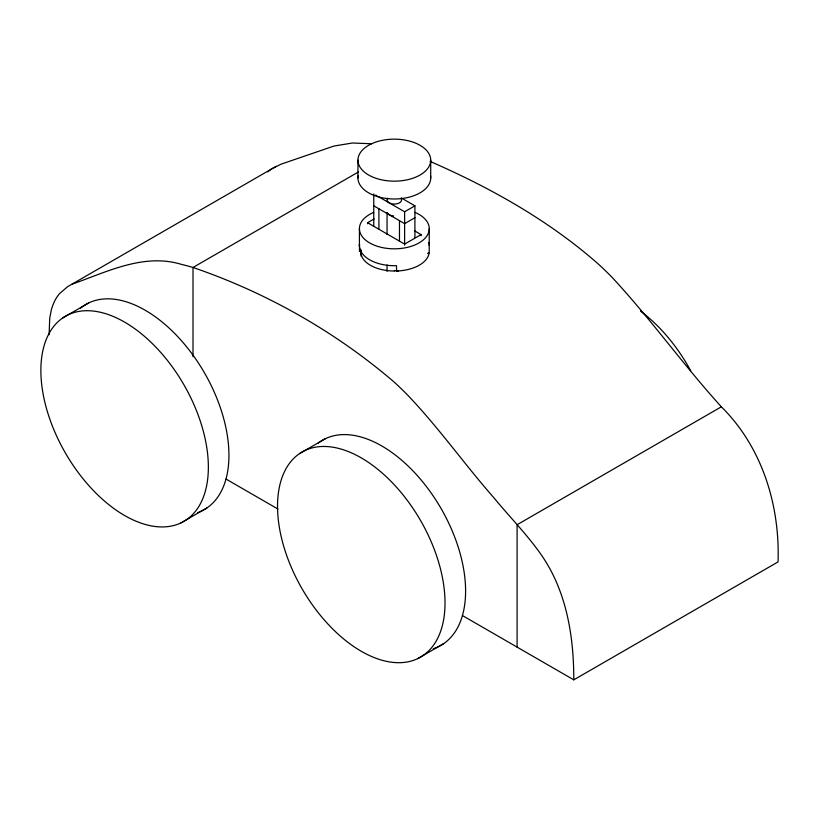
<?xml version="1.0" encoding="UTF-8"?>
<svg xmlns="http://www.w3.org/2000/svg" width="819" height="819" viewBox="0 0 819 819"><rect width="100%" height="100%" fill="white"/><g stroke="black" fill="none" stroke-linecap="round" stroke-linejoin="round"><path stroke-width="1.23" d="M398.126 271.314L398.126 270.577L396.519 271.498L396.519 265.673L394.338 265.714A34.92 20.158 0 0 1 359.418 245.546L359.48 244.287L359.48 251.064L361.087 250.143L361.087 250.88M427.59 253.562L429.187 252.641L429.258 228.655M267.67 171.847L271.836 168.775L280.917 164.22L334.06 146.017L352.487 143.008L371.57 143.765M49.109 334.756L49.713 318.345L51.218 310.442A86.927 50.184 60 0 1 59.592 293.571L67.567 286.711L276.279 166.277M62.879 317.844L88.8 302.897M358.62 171.857L192.997 267.475A345.925 199.723 60 0 0 181.531 264.394C143.765 252.856 106.89 271.939 72.011 284.213M367.588 223.771L367.588 222.717L374.17 218.919M377.62 196.171L404.627 211.763L414.916 205.825L414.916 237.571M414.916 217.711L404.627 223.648L373.761 205.825M367.588 222.717L404.627 244.103L421.089 234.603L421.089 235.657M299.539 453.603L325.45 438.667M181.019 522.87A118.438 68.376 60 0 0 150.031 341.359A118.438 68.376 60 0 0 42.803 392.25A118.438 68.376 60 0 0 181.019 522.87L206.931 507.923M462.377 615.519L573.781 679.842L778.05 561.906C779.995 505.262 762.223 447.246 721.365 406.797L517.096 524.733L517.096 647.123M417.67 658.63A118.438 68.376 60 0 0 386.691 477.119A118.438 68.376 60 0 0 279.463 528.009A118.438 68.376 60 0 0 417.67 658.63L443.581 643.693M430.057 161.394C490.417 187.705 548.853 220.444 598.433 264.127A242.762 140.162 60 0 1 612.397 277.672C650.706 318.98 683.445 365.1 721.365 406.797M401.412 198.024L414.916 205.825M375.686 195.055L376.648 195.618M414.547 230.825L421.089 234.603M226.095 479.105L277.938 509.039M573.781 679.842C573.863 636.721 566.656 591.635 541.697 555.456C527.467 534.889 509.766 517.086 493.908 497.809C464.557 464.373 438.83 427.856 408.128 395.597A242.762 140.162 60 0 0 394.164 382.063C335.36 331.654 266.298 292.496 192.997 267.475L192.997 356.726M430.712 160.155A36.374 20.997 0 0 1 376.146 178.347A36.374 20.997 0 0 1 376.146 141.974A36.374 20.997 0 0 1 430.712 160.155L430.712 177.979M404.627 211.763L404.627 243.509M404.627 244.103L404.627 245.157M399.477 220.68L399.477 240.653M387.059 213.032L387.059 234.572M387.059 264.977L387.059 271.314M378.9 208.794L378.9 228.777M373.761 193.949L373.761 225.686M361.087 251.628L361.087 256.091M359.418 228.655L359.418 245.546M357.964 160.155L357.964 177.979M640.478 311.138A118.438 68.376 60 0 1 690.693 370.761M318.12 443.181A118.438 68.376 60 0 1 442.373 510.81A118.438 68.376 60 0 1 433.282 648.72M401.013 198.218A7.279 4.197 0 0 1 394.338 204.085A7.279 4.197 0 0 1 387.663 198.218M393.581 215.94A7.279 4.197 0 0 1 387.213 212.623M430.518 175.809A36.374 20.997 0 0 1 394.338 198.986A36.374 20.997 0 0 1 358.159 175.809M80.497 308.19A118.438 68.376 60 0 1 204.74 373.321A118.438 68.376 60 0 1 197.645 512.612M415.008 212.408A34.92 20.158 0 0 1 420.249 242.178A34.92 20.158 0 0 1 368.427 242.178A34.92 20.158 0 0 1 373.669 212.408M428.839 242.434A34.92 20.158 0 0 1 429.258 245.546M359.521 251.064A34.9 18.847 -3 0 1 359.991 249.109M429.187 252.641A34.92 19.82 0.3 0 1 396.468 271.017M394.338 271.028A33.477 18.806 0.3 0 1 361.056 250.143M396.724 270.72A33.466 19.032 0.3 0 1 394.338 270.761"/></g></svg>
